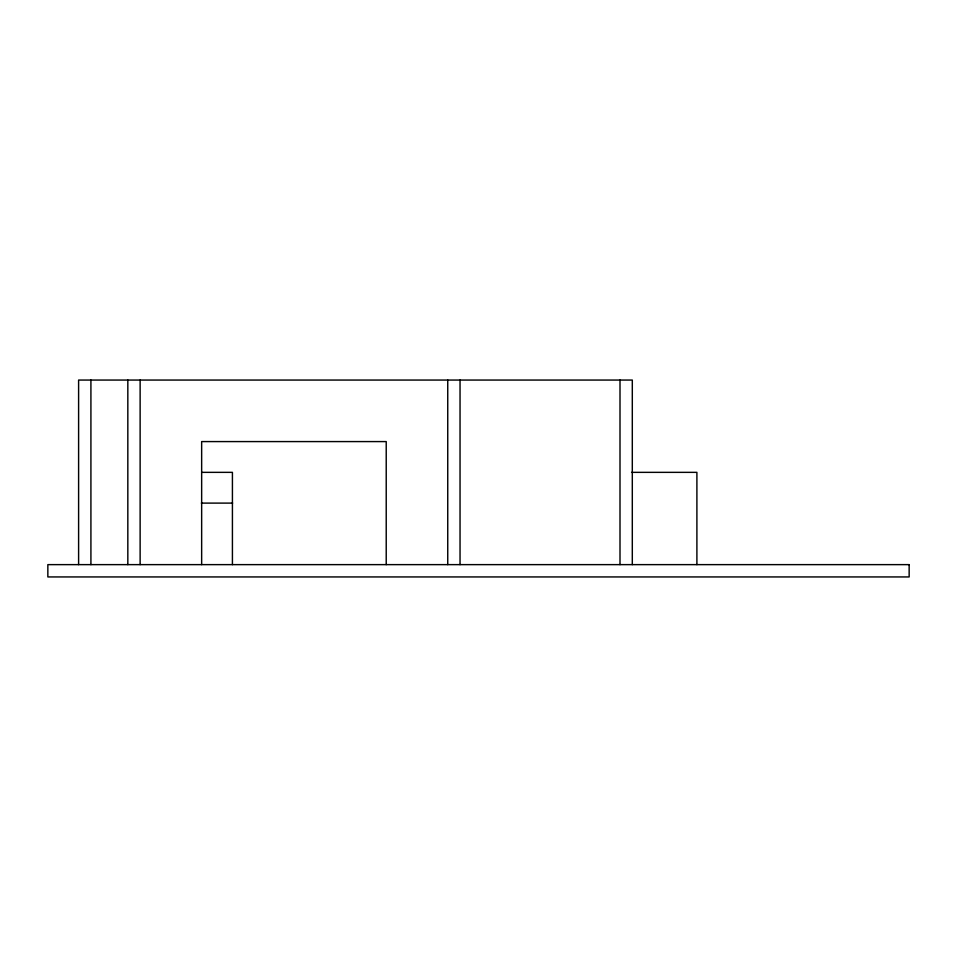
<?xml version="1.0" encoding="UTF-8"?>
<svg xmlns="http://www.w3.org/2000/svg" width="957" height="957" viewBox="0 0 957 957"><rect width="100%" height="100%" fill="white"/><g stroke="black" fill="none" stroke-linecap="round" stroke-linejoin="round"><path stroke-width="1.44" d="M201.652 472.351L232.419 472.351L232.419 564.63M631.56 472.351L696.899 472.351L696.899 564.63M201.353 503.107L232.611 503.107M632.302 564.63L632.302 380.061L78.606 380.061L78.606 564.63M620.004 380.061L620.004 564.63M460.042 380.061L460.042 564.63M447.744 380.061L447.744 564.63M386.221 564.63L386.221 441.584L201.652 441.584L201.652 564.63M140.129 380.061L140.129 564.63M127.831 380.061L127.831 564.63M90.915 380.061L90.915 564.63M909.15 564.63L47.85 564.63L47.85 576.939L909.15 576.939L909.15 564.63"/></g></svg>
